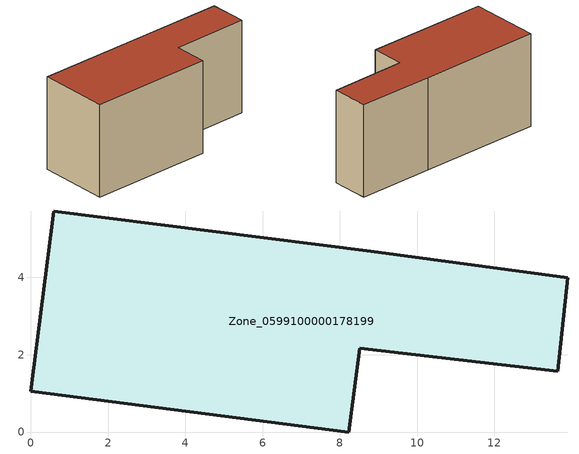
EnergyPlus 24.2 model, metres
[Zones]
Zone_0599100000178199
 floor ground (C_G): 8.81,4.67 13.9,4 13.64,1.57 8.52,2.17 8.23,0 0,1.06 0.59,5.72 z0
 wall outside (C_F): 8.23,0 8.52,2.17 13.64,1.57 13.9,4 8.81,4.67 0.59,5.72 0,1.06 8.23,0 z0:6.29
 roof outside (C_R): 13.64,1.57 13.9,4 8.81,4.67 0.59,5.72 0,1.06 8.23,0 8.52,2.17 z6.29
[BUILDING]
Pand.0599100000178199: North Axis=0; Terrain=City; Loads Convergence Tolerance Value=0.04; Temperature Convergence Tolerance Value=0.4; Solar Distribution=FullExterior; Maximum Number of Warmup Days=25; Minimum Number of Warmup Days=1
[Site:Location]
Rotterdam.The.Hague.AP_ZH_NLD Design_Conditions: Latitude=51.96; Longitude=4.45; Time Zone=1; Elevation=-4.5
[SITE:GROUNDTEMPERATURE:BUILDINGSURFACE]
18, 18, 18, 18, 18, 18, 18, 18, 18, 18, 18, 18
[MATERIAL] Thermal Absorptance=0.9; Solar Absorptance=0.7; Visible Absorptance=0.7
Name | Roughness | Thickness | Conductivity | Density | Specific Heat
G.TI.1946 | MediumSmooth | 0.15 | 1 | 540 | 1210
F.TI.1946 | Rough | 0.3 | 0.857143 | 1920 | 840
R.TI.1946 | MediumRough | 0.2 | 0.1 | 1500 | 1000
[CONSTRUCTION]
C_G: G.TI.1946
C_F: F.TI.1946
C_R: R.TI.1946
[ZONE]
Zone_0599100000178199: Type=1; Multiplier=1; Ceiling Height=Autocalculate; Volume=Autocalculate; Floor Area=autocalculate; Part of Total Floor Area=Yes
[ZONEINFILTRATION:DESIGNFLOWRATE]
Infil_Zone_0599100000178199: Zone or ZoneList or Space or SpaceList=Zone_0599100000178199; Schedule=AlwaysOn; Design Flow Rate Calculation Method=Flow/Area; Flow Rate per Floor Area=0.003; Constant Term Coefficient=1; Temperature Term Coefficient=0; Velocity Term Coefficient=0; Velocity Squared Term Coefficient=0
[HVACTEMPLATE:ZONE:IDEALLOADSAIRSYSTEM]
Zone_0599100000178199: Maximum Heating Supply Air Temperature=50; Minimum Cooling Supply Air Temperature=13; Maximum Heating Supply Air Humidity Ratio=0.0156; Minimum Cooling Supply Air Humidity Ratio=0.0077; Heating Limit=NoLimit; Cooling Limit=NoLimit; Dehumidification Control Type=ConstantSensibleHeatRatio; Cooling Sensible Heat Ratio=0.7; Dehumidification Setpoint=60; Humidification Control Type=None; Humidification Setpoint=30; Outdoor Air Method=None; Outdoor Air Flow Rate per Person=0.00944; Outdoor Air Flow Rate per Zone Floor Area=0; Outdoor Air Flow Rate per Zone=0; Demand Controlled Ventilation Type=None; Outdoor Air Economizer Type=NoEconomizer; Heat Recovery Type=None; Sensible Heat Recovery Effectiveness=0.7; Latent Heat Recovery Effectiveness=0.65
[ZONECONTROL:THERMOSTAT]
ThermostatControl_Zone_0599100000178199: Zone or ZoneList=Zone_0599100000178199; Control Type Schedule=DualSetpointControlType; Control 1=Thermostat_Zone_0599100000178199; Temperature Difference Between Cutout And Setpoint=0
[THERMOSTATSETPOINT:DUALSETPOINT]
Thermostat_Zone_0599100000178199: Heating Setpoint Temperature Schedule=HeatingSetpoint_Zone_0599100000178199; Cooling Setpoint Temperature Schedule=CoolingSetpoint_Zone_0599100000178199
[SCHEDULE:COMPACT]
HeatingSetpoint_Zone_0599100000178199: Through: 12/31, For: AllDays, Until: 24:00, 21
CoolingSetpoint_Zone_0599100000178199: Through: 12/31, For: AllDays, Until: 24:00, 24
DualSetpointControlType: Through: 12/31, For: AllDays, Until: 24:00, 4
AlwaysOn: Through: 12/31, For: AllDays, Until: 24:00, 1
